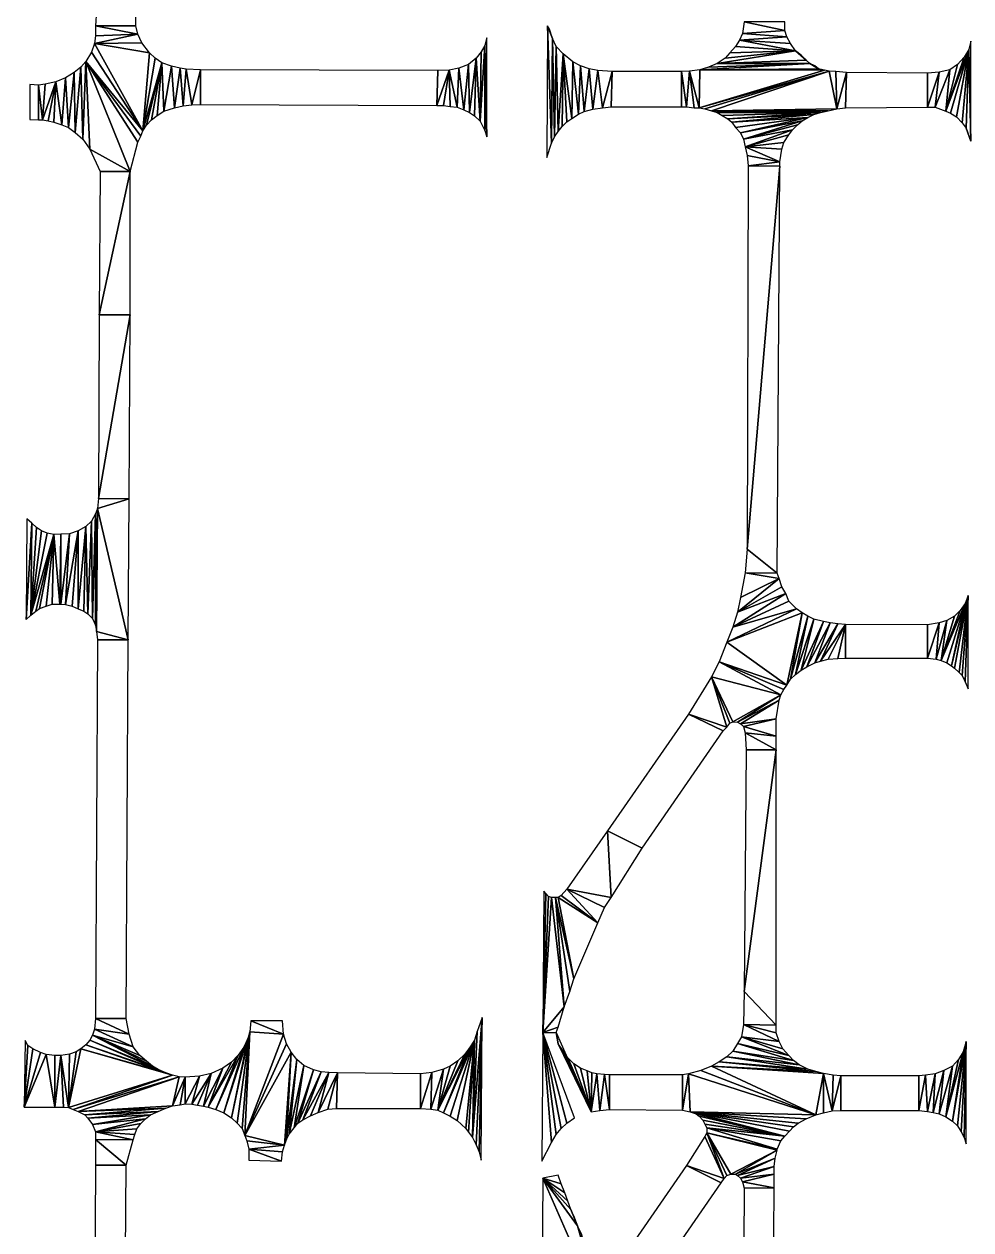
# Model space of a CAD drawing. Extents: x -35426929 to -35396731, y 11996534 to 12011444.
# Drawn here: x -35418037 to -35415303, y 12005703 to 12009183 of the extents above; entities that cross this region are included whole.
import ezdxf

# ---------------------------------------------------------------- set-up
doc = ezdxf.new("R2010")
doc.units = 0

msp = doc.modelspace()

# ---------------------------------------------------------------- linework, layer by layer
at = {"layer": 'mg_to_dxf', "color": 52}
for points in [[(-35417828.23, 12009222.29), (-35417831.02, 12009177.74), (-35417714.09, 12009177.74), (-35417714.09, 12009220.9)], [(-35417708.52, 12009154.08), (-35417708.52, 12009154.08), (-35417831.02, 12009177.74), (-35417831.02, 12009148.51)], [(-35417708.52, 12009154.08), (-35417708.52, 12009154.08), (-35417714.09, 12009177.74), (-35417831.02, 12009177.74)], [(-35416514.15, 12008839.48), (-35416514.15, 12008839.48), (-35416525.29, 12009177.74), (-35416528.07, 12008797.72)], [(-35416511.37, 12009141.55), (-35416511.37, 12009141.55), (-35416525.29, 12009177.74), (-35416514.15, 12008839.48)], [(-35416511.37, 12009141.55), (-35416511.37, 12009141.55), (-35416519.72, 12009168), (-35416525.29, 12009177.74)], [(-35415840.4, 12009163.82), (-35415840.4, 12009163.82), (-35415957.34, 12009188.88), (-35415962.9, 12009155.47)], [(-35415840.4, 12009163.82), (-35415840.4, 12009163.82), (-35415840.4, 12009188.88), (-35415957.34, 12009188.88)], [(-35417833.8, 12009126.24), (-35417833.8, 12009126.24), (-35417708.52, 12009154.08), (-35417831.02, 12009148.51)], [(-35417833.8, 12009126.24), (-35417833.8, 12009126.24), (-35417697.38, 12009129.02), (-35417708.52, 12009154.08)], [(-35416706.25, 12009120.67), (-35416706.25, 12009120.67), (-35416700.68, 12008857.58), (-35416700.68, 12009142.94)], [(-35416505.8, 12008857.58), (-35416505.8, 12008857.58), (-35416511.37, 12009141.55), (-35416514.15, 12008839.48)], [(-35416500.23, 12009117.89), (-35416500.23, 12009117.89), (-35416511.37, 12009141.55), (-35416505.8, 12008857.58)], [(-35415809.78, 12009105.36), (-35415809.78, 12009105.36), (-35415971.26, 12009135.98), (-35415982.39, 12009117.89)], [(-35415834.84, 12009145.73), (-35415834.84, 12009145.73), (-35415962.9, 12009155.47), (-35415971.26, 12009135.98)], [(-35415823.7, 12009126.24), (-35415823.7, 12009126.24), (-35415834.84, 12009145.73), (-35415971.26, 12009135.98)], [(-35415809.78, 12009105.36), (-35415809.78, 12009105.36), (-35415823.7, 12009126.24), (-35415971.26, 12009135.98)], [(-35415834.84, 12009145.73), (-35415834.84, 12009145.73), (-35415840.4, 12009163.82), (-35415962.9, 12009155.47)], [(-35415308.65, 12009109.54), (-35415308.65, 12009109.54), (-35415303.08, 12008845.05), (-35415303.08, 12009133.2)], [(-35417842.15, 12009101.18), (-35417842.15, 12009101.18), (-35417858.86, 12009074.73), (-35417694.6, 12008874.28)], [(-35417842.15, 12009101.18), (-35417842.15, 12009101.18), (-35417694.6, 12008874.28), (-35417833.8, 12009126.24)], [(-35417833.8, 12009126.24), (-35417833.8, 12009126.24), (-35417675.11, 12009099.79), (-35417697.38, 12009129.02)], [(-35417833.8, 12009126.24), (-35417833.8, 12009126.24), (-35417694.6, 12008874.28), (-35417675.11, 12009099.79)], [(-35417675.11, 12009099.79), (-35417675.11, 12009099.79), (-35417694.6, 12008874.28), (-35417658.4, 12009084.48)], [(-35416731.31, 12009084.48), (-35416731.31, 12009084.48), (-35416720.17, 12008902.12), (-35416717.39, 12009102.57)], [(-35416720.17, 12008902.12), (-35416720.17, 12008902.12), (-35416706.25, 12009120.67), (-35416717.39, 12009102.57)], [(-35416720.17, 12008902.12), (-35416720.17, 12008902.12), (-35416706.25, 12008875.67), (-35416706.25, 12009120.67)], [(-35416706.25, 12008875.67), (-35416706.25, 12008875.67), (-35416700.68, 12008857.58), (-35416706.25, 12009120.67)], [(-35416505.8, 12008857.58), (-35416505.8, 12008857.58), (-35416494.66, 12008872.89), (-35416500.23, 12009117.89)], [(-35416480.74, 12009097.01), (-35416480.74, 12009097.01), (-35416500.23, 12009117.89), (-35416494.66, 12008872.89)], [(-35416483.53, 12008886.81), (-35416483.53, 12008886.81), (-35416480.74, 12009097.01), (-35416494.66, 12008872.89)], [(-35416483.53, 12008886.81), (-35416483.53, 12008886.81), (-35416469.6, 12008900.73), (-35416480.74, 12009097.01)], [(-35416455.68, 12008910.47), (-35416455.68, 12008910.47), (-35416452.9, 12009073.34), (-35416480.74, 12009097.01)], [(-35416469.6, 12008900.73), (-35416469.6, 12008900.73), (-35416455.68, 12008910.47), (-35416480.74, 12009097.01)], [(-35416035.29, 12009069.17), (-35416035.29, 12009069.17), (-35415809.78, 12009105.36), (-35416013.02, 12009084.48)], [(-35415779.15, 12009078.91), (-35415779.15, 12009078.91), (-35415809.78, 12009105.36), (-35416035.29, 12009069.17)], [(-35415809.78, 12009105.36), (-35415809.78, 12009105.36), (-35415999.1, 12009099.79), (-35416013.02, 12009084.48)], [(-35415809.78, 12009105.36), (-35415809.78, 12009105.36), (-35415982.39, 12009117.89), (-35415999.1, 12009099.79)], [(-35415779.15, 12009078.91), (-35415779.15, 12009078.91), (-35415793.08, 12009092.83), (-35415809.78, 12009105.36)], [(-35415308.65, 12009109.54), (-35415308.65, 12009109.54), (-35415375.46, 12008931.35), (-35415361.54, 12008925.79)], [(-35415308.65, 12009109.54), (-35415308.65, 12009109.54), (-35415322.57, 12009087.26), (-35415375.46, 12008931.35)], [(-35415308.65, 12009109.54), (-35415308.65, 12009109.54), (-35415361.54, 12008925.79), (-35415344.84, 12008914.65)], [(-35415308.65, 12009109.54), (-35415308.65, 12009109.54), (-35415344.84, 12008914.65), (-35415328.13, 12008897.95)], [(-35415317, 12008882.63), (-35415317, 12008882.63), (-35415308.65, 12009109.54), (-35415328.13, 12008897.95)], [(-35415317, 12008882.63), (-35415317, 12008882.63), (-35415303.08, 12008845.05), (-35415308.65, 12009109.54)], [(-35417867.21, 12008850.62), (-35417867.21, 12008850.62), (-35417858.86, 12009074.73), (-35417872.78, 12009058.03)], [(-35417867.21, 12008850.62), (-35417867.21, 12008850.62), (-35417847.72, 12008821.38), (-35417858.86, 12009074.73)], [(-35417694.6, 12008874.28), (-35417694.6, 12008874.28), (-35417858.86, 12009074.73), (-35417700.16, 12008858.97)], [(-35417858.86, 12009074.73), (-35417858.86, 12009074.73), (-35417708.52, 12008842.26), (-35417700.16, 12008858.97)], [(-35417858.86, 12009074.73), (-35417858.86, 12009074.73), (-35417730.79, 12008757.35), (-35417708.52, 12008842.26)], [(-35417847.72, 12008821.38), (-35417847.72, 12008821.38), (-35417730.79, 12008757.35), (-35417858.86, 12009074.73)], [(-35417658.4, 12009084.48), (-35417658.4, 12009084.48), (-35417694.6, 12008874.28), (-35417638.92, 12009070.56)], [(-35417694.6, 12008874.28), (-35417694.6, 12008874.28), (-35417683.46, 12008890.99), (-35417638.92, 12009070.56)], [(-35417683.46, 12008890.99), (-35417683.46, 12008890.99), (-35417669.54, 12008906.3), (-35417638.92, 12009070.56)], [(-35417669.54, 12008906.3), (-35417669.54, 12008906.3), (-35417652.84, 12008918.83), (-35417638.92, 12009070.56)], [(-35417652.84, 12008918.83), (-35417652.84, 12008918.83), (-35417633.35, 12008931.35), (-35417638.92, 12009070.56)], [(-35417633.35, 12008931.35), (-35417633.35, 12008931.35), (-35417611.07, 12009060.81), (-35417638.92, 12009070.56)], [(-35417633.35, 12008931.35), (-35417633.35, 12008931.35), (-35417602.72, 12008941.1), (-35417611.07, 12009060.81)], [(-35417602.72, 12008941.1), (-35417602.72, 12008941.1), (-35417586.02, 12009055.25), (-35417611.07, 12009060.81)], [(-35416767.5, 12008935.53), (-35416767.5, 12008935.53), (-35416753.58, 12009066.38), (-35416781.42, 12009055.25)], [(-35416767.5, 12008935.53), (-35416767.5, 12008935.53), (-35416750.8, 12008927.18), (-35416753.58, 12009066.38)], [(-35416750.8, 12008927.18), (-35416750.8, 12008927.18), (-35416731.31, 12009084.48), (-35416753.58, 12009066.38)], [(-35416750.8, 12008927.18), (-35416750.8, 12008927.18), (-35416736.88, 12008917.43), (-35416731.31, 12009084.48)], [(-35416736.88, 12008917.43), (-35416736.88, 12008917.43), (-35416720.17, 12008902.12), (-35416731.31, 12009084.48)], [(-35416455.68, 12008910.47), (-35416455.68, 12008910.47), (-35416436.2, 12008923), (-35416452.9, 12009073.34)], [(-35416436.2, 12008923), (-35416436.2, 12008923), (-35416430.63, 12009062.21), (-35416452.9, 12009073.34)], [(-35416436.2, 12008923), (-35416436.2, 12008923), (-35416419.49, 12008929.96), (-35416430.63, 12009062.21)], [(-35416419.49, 12008929.96), (-35416419.49, 12008929.96), (-35416405.57, 12009053.85), (-35416430.63, 12009062.21)], [(-35416085.4, 12009051.07), (-35416085.4, 12009051.07), (-35415768.02, 12009069.17), (-35416060.35, 12009058.03)], [(-35415742.96, 12009053.85), (-35415742.96, 12009053.85), (-35415768.02, 12009069.17), (-35416085.4, 12009051.07)], [(-35415768.02, 12009069.17), (-35415768.02, 12009069.17), (-35416035.29, 12009069.17), (-35416060.35, 12009058.03)], [(-35415768.02, 12009069.17), (-35415768.02, 12009069.17), (-35415779.15, 12009078.91), (-35416035.29, 12009069.17)], [(-35415742.96, 12009053.85), (-35415742.96, 12009053.85), (-35415754.1, 12009062.21), (-35415768.02, 12009069.17)], [(-35415322.57, 12009087.26), (-35415322.57, 12009087.26), (-35415342.06, 12009066.38), (-35415375.46, 12008931.35)], [(-35415342.06, 12009066.38), (-35415342.06, 12009066.38), (-35415364.33, 12009051.07), (-35415375.46, 12008931.35)], [(-35417928.46, 12008892.38), (-35417928.46, 12008892.38), (-35417917.32, 12009027.4), (-35417945.16, 12009016.27)], [(-35417928.46, 12008892.38), (-35417928.46, 12008892.38), (-35417908.97, 12008884.03), (-35417917.32, 12009027.4)], [(-35417908.97, 12008884.03), (-35417908.97, 12008884.03), (-35417892.27, 12009042.72), (-35417917.32, 12009027.4)], [(-35417908.97, 12008884.03), (-35417908.97, 12008884.03), (-35417889.48, 12008870.1), (-35417892.27, 12009042.72)], [(-35417889.48, 12008870.1), (-35417889.48, 12008870.1), (-35417872.78, 12009058.03), (-35417892.27, 12009042.72)], [(-35417889.48, 12008870.1), (-35417889.48, 12008870.1), (-35417867.21, 12008850.62), (-35417872.78, 12009058.03)], [(-35417602.72, 12008941.1), (-35417602.72, 12008941.1), (-35417577.67, 12008946.67), (-35417586.02, 12009055.25)], [(-35417577.67, 12008946.67), (-35417577.67, 12008946.67), (-35417569.31, 12009052.46), (-35417586.02, 12009055.25)], [(-35417577.67, 12008946.67), (-35417577.67, 12008946.67), (-35417552.61, 12008949.45), (-35417569.31, 12009052.46)], [(-35417552.61, 12008949.45), (-35417552.61, 12008949.45), (-35417527.55, 12009051.07), (-35417569.31, 12009052.46)], [(-35417552.61, 12008949.45), (-35417552.61, 12008949.45), (-35417527.55, 12008950.84), (-35417527.55, 12009051.07)], [(-35416842.67, 12009048.29), (-35417527.55, 12009051.07), (-35417527.55, 12008950.84), (-35416845.45, 12008948.06)], [(-35416809.26, 12009049.68), (-35416809.26, 12009049.68), (-35416845.45, 12008948.06), (-35416825.97, 12008948.06)], [(-35416809.26, 12009049.68), (-35416809.26, 12009049.68), (-35416842.67, 12009048.29), (-35416845.45, 12008948.06)], [(-35416806.48, 12008945.27), (-35416806.48, 12008945.27), (-35416809.26, 12009049.68), (-35416825.97, 12008948.06)], [(-35416786.99, 12008942.49), (-35416786.99, 12008942.49), (-35416781.42, 12009055.25), (-35416809.26, 12009049.68)], [(-35416786.99, 12008942.49), (-35416786.99, 12008942.49), (-35416809.26, 12009049.68), (-35416806.48, 12008945.27)], [(-35416786.99, 12008942.49), (-35416786.99, 12008942.49), (-35416767.5, 12008935.53), (-35416781.42, 12009055.25)], [(-35416419.49, 12008929.96), (-35416419.49, 12008929.96), (-35416394.43, 12008936.92), (-35416405.57, 12009053.85)], [(-35416394.43, 12008936.92), (-35416394.43, 12008936.92), (-35416380.51, 12009048.29), (-35416405.57, 12009053.85)], [(-35416394.43, 12008936.92), (-35416394.43, 12008936.92), (-35416366.59, 12008941.1), (-35416380.51, 12009048.29)], [(-35416366.59, 12008941.1), (-35416366.59, 12008941.1), (-35416338.75, 12009045.5), (-35416380.51, 12009048.29)], [(-35416366.59, 12008941.1), (-35416366.59, 12008941.1), (-35416341.54, 12008943.88), (-35416338.75, 12009045.5)], [(-35416138.3, 12009045.5), (-35416338.75, 12009045.5), (-35416341.54, 12008943.88), (-35416138.3, 12008943.88)], [(-35416116.03, 12009046.89), (-35416116.03, 12009046.89), (-35416138.3, 12009045.5), (-35416124.38, 12008943.88)], [(-35416124.38, 12008943.88), (-35416124.38, 12008943.88), (-35416138.3, 12009045.5), (-35416138.3, 12008943.88)], [(-35416102.11, 12008941.1), (-35416102.11, 12008941.1), (-35416116.03, 12009046.89), (-35416124.38, 12008943.88)], [(-35416088.19, 12008941.1), (-35416088.19, 12008941.1), (-35416085.4, 12009051.07), (-35416116.03, 12009046.89)], [(-35416088.19, 12008941.1), (-35416088.19, 12008941.1), (-35416116.03, 12009046.89), (-35416102.11, 12008941.1)], [(-35415726.26, 12009049.68), (-35415726.26, 12009049.68), (-35416085.4, 12009051.07), (-35416088.19, 12008941.1)], [(-35415712.34, 12009046.89), (-35415712.34, 12009046.89), (-35415726.26, 12009049.68), (-35416088.19, 12008941.1)], [(-35415712.34, 12009046.89), (-35415712.34, 12009046.89), (-35416088.19, 12008941.1), (-35416071.48, 12008938.31)], [(-35415726.26, 12009049.68), (-35415726.26, 12009049.68), (-35415742.96, 12009053.85), (-35416085.4, 12009051.07)], [(-35416071.48, 12008938.31), (-35416071.48, 12008938.31), (-35416051.99, 12008932.75), (-35415712.34, 12009046.89)], [(-35416051.99, 12008932.75), (-35416051.99, 12008932.75), (-35415690.06, 12008938.31), (-35415712.34, 12009046.89)], [(-35415712.34, 12009046.89), (-35415712.34, 12009046.89), (-35415690.06, 12008938.31), (-35415692.85, 12009045.5)], [(-35415690.06, 12008938.31), (-35415690.06, 12008938.31), (-35415662.22, 12009042.72), (-35415692.85, 12009045.5)], [(-35415690.06, 12008938.31), (-35415690.06, 12008938.31), (-35415665.01, 12008941.1), (-35415662.22, 12009042.72)], [(-35415665.01, 12008941.1), (-35415428.36, 12008942.49), (-35415428.36, 12009041.33), (-35415662.22, 12009042.72)], [(-35415394.95, 12009044.11), (-35415394.95, 12009044.11), (-35415428.36, 12008942.49), (-35415406.09, 12008942.49)], [(-35415394.95, 12009044.11), (-35415394.95, 12009044.11), (-35415428.36, 12009041.33), (-35415428.36, 12008942.49)], [(-35415364.33, 12009051.07), (-35415364.33, 12009051.07), (-35415406.09, 12008942.49), (-35415375.46, 12008931.35)], [(-35415364.33, 12009051.07), (-35415364.33, 12009051.07), (-35415394.95, 12009044.11), (-35415406.09, 12008942.49)], [(-35417995.28, 12009006.52), (-35418020.33, 12009007.92), (-35418020.33, 12008907.69), (-35417995.28, 12008906.3)], [(-35417975.79, 12009009.31), (-35417975.79, 12009009.31), (-35417995.28, 12009006.52), (-35417984.14, 12008906.3)], [(-35417984.14, 12008906.3), (-35417984.14, 12008906.3), (-35417995.28, 12009006.52), (-35417995.28, 12008906.3)], [(-35417945.16, 12009016.27), (-35417945.16, 12009016.27), (-35417984.14, 12008906.3), (-35417967.44, 12008903.51)], [(-35417945.16, 12009016.27), (-35417945.16, 12009016.27), (-35417975.79, 12009009.31), (-35417984.14, 12008906.3)], [(-35417950.73, 12008899.34), (-35417950.73, 12008899.34), (-35417945.16, 12009016.27), (-35417967.44, 12008903.51)], [(-35417950.73, 12008899.34), (-35417950.73, 12008899.34), (-35417928.46, 12008892.38), (-35417945.16, 12009016.27)], [(-35415715.12, 12008932.75), (-35415715.12, 12008932.75), (-35415690.06, 12008938.31), (-35416051.99, 12008932.75)], [(-35415715.12, 12008932.75), (-35415715.12, 12008932.75), (-35416051.99, 12008932.75), (-35416035.29, 12008927.18)], [(-35415737.39, 12008927.18), (-35415737.39, 12008927.18), (-35415715.12, 12008932.75), (-35416035.29, 12008927.18)], [(-35415737.39, 12008927.18), (-35415737.39, 12008927.18), (-35416035.29, 12008927.18), (-35416021.37, 12008918.83)], [(-35415737.39, 12008927.18), (-35415737.39, 12008927.18), (-35416021.37, 12008918.83), (-35416004.66, 12008909.08)], [(-35415756.88, 12008921.61), (-35415756.88, 12008921.61), (-35415737.39, 12008927.18), (-35416004.66, 12008909.08)], [(-35415756.88, 12008921.61), (-35415756.88, 12008921.61), (-35416004.66, 12008909.08), (-35415993.53, 12008899.34)], [(-35415773.59, 12008913.26), (-35415773.59, 12008913.26), (-35415756.88, 12008921.61), (-35415993.53, 12008899.34)], [(-35415773.59, 12008913.26), (-35415773.59, 12008913.26), (-35415993.53, 12008899.34), (-35415982.39, 12008884.03)], [(-35415773.59, 12008913.26), (-35415773.59, 12008913.26), (-35415982.39, 12008884.03), (-35415968.47, 12008868.71)], [(-35415790.29, 12008903.51), (-35415790.29, 12008903.51), (-35415773.59, 12008913.26), (-35415968.47, 12008868.71)], [(-35415790.29, 12008903.51), (-35415790.29, 12008903.51), (-35415968.47, 12008868.71), (-35415960.12, 12008850.62)], [(-35415804.21, 12008892.38), (-35415804.21, 12008892.38), (-35415790.29, 12008903.51), (-35415960.12, 12008850.62)], [(-35415818.13, 12008877.06), (-35415818.13, 12008877.06), (-35415804.21, 12008892.38), (-35415960.12, 12008850.62)], [(-35415818.13, 12008877.06), (-35415818.13, 12008877.06), (-35415960.12, 12008850.62), (-35415954.55, 12008828.34)], [(-35415818.13, 12008877.06), (-35415818.13, 12008877.06), (-35415954.55, 12008828.34), (-35415829.27, 12008863.14)], [(-35415954.55, 12008828.34), (-35415954.55, 12008828.34), (-35415843.19, 12008840.87), (-35415829.27, 12008863.14)], [(-35415317, 12008882.63), (-35415317, 12008882.63), (-35415311.43, 12008864.54), (-35415303.08, 12008845.05)], [(-35417847.72, 12008821.38), (-35417847.72, 12008821.38), (-35417817.1, 12008757.35), (-35417730.79, 12008757.35)], [(-35415954.55, 12008828.34), (-35415954.55, 12008828.34), (-35415848.76, 12008821.38), (-35415843.19, 12008840.87)], [(-35415954.55, 12008828.34), (-35415954.55, 12008828.34), (-35415854.32, 12008785.19), (-35415848.76, 12008821.38)], [(-35415954.55, 12008828.34), (-35415954.55, 12008828.34), (-35415948.98, 12008803.29), (-35415854.32, 12008785.19)], [(-35415948.98, 12008803.29), (-35415948.98, 12008803.29), (-35415946.2, 12008774.05), (-35415854.32, 12008785.19)], [(-35415854.32, 12008785.19), (-35415854.32, 12008785.19), (-35415946.2, 12008774.05), (-35415854.32, 12008772.66)], [(-35417730.79, 12008757.35), (-35417730.79, 12008757.35), (-35417819.88, 12008343.91), (-35417730.79, 12008343.91)], [(-35417817.1, 12008757.35), (-35417817.1, 12008757.35), (-35417819.88, 12008343.91), (-35417730.79, 12008757.35)], [(-35415948.98, 12007667.39), (-35415948.98, 12007667.39), (-35415854.32, 12008772.66), (-35415946.2, 12008774.05)], [(-35415948.98, 12007667.39), (-35415948.98, 12007667.39), (-35415862.68, 12007597.78), (-35415854.32, 12008772.66)], [(-35417730.79, 12008343.91), (-35417730.79, 12008343.91), (-35417822.66, 12007813.55), (-35417733.57, 12007812.16)], [(-35417730.79, 12008343.91), (-35417730.79, 12008343.91), (-35417819.88, 12008343.91), (-35417822.66, 12007813.55)], [(-35417825.45, 12007784.32), (-35417825.45, 12007784.32), (-35417733.57, 12007812.16), (-35417822.66, 12007813.55)], [(-35417825.45, 12007784.32), (-35417825.45, 12007784.32), (-35417736.36, 12007405.68), (-35417733.57, 12007812.16)], [(-35417831.02, 12007447.44), (-35417831.02, 12007447.44), (-35417825.45, 12007784.32), (-35417831.02, 12007769)], [(-35417831.02, 12007447.44), (-35417831.02, 12007447.44), (-35417828.23, 12007429.35), (-35417825.45, 12007784.32)], [(-35417828.23, 12007429.35), (-35417828.23, 12007429.35), (-35417736.36, 12007405.68), (-35417825.45, 12007784.32)], [(-35418031.47, 12007464.15), (-35418031.47, 12007464.15), (-35418014.77, 12007742.56), (-35418028.69, 12007755.08)], [(-35418017.55, 12007476.68), (-35418017.55, 12007476.68), (-35418014.77, 12007742.56), (-35418031.47, 12007464.15)], [(-35418000.84, 12007730.03), (-35418000.84, 12007730.03), (-35418014.77, 12007742.56), (-35418017.55, 12007476.68)], [(-35417853.29, 12007480.85), (-35417853.29, 12007480.85), (-35417842.15, 12007748.12), (-35417858.86, 12007732.81)], [(-35417853.29, 12007480.85), (-35417853.29, 12007480.85), (-35417839.37, 12007466.93), (-35417842.15, 12007748.12)], [(-35417839.37, 12007466.93), (-35417839.37, 12007466.93), (-35417831.02, 12007769), (-35417842.15, 12007748.12)], [(-35417839.37, 12007466.93), (-35417839.37, 12007466.93), (-35417831.02, 12007447.44), (-35417831.02, 12007769)], [(-35418017.55, 12007476.68), (-35418017.55, 12007476.68), (-35417986.92, 12007720.28), (-35418000.84, 12007730.03)], [(-35418017.55, 12007476.68), (-35418017.55, 12007476.68), (-35417970.22, 12007713.32), (-35417986.92, 12007720.28)], [(-35418017.55, 12007476.68), (-35418017.55, 12007476.68), (-35417950.73, 12007709.15), (-35417970.22, 12007713.32)], [(-35418003.63, 12007487.81), (-35418003.63, 12007487.81), (-35417950.73, 12007709.15), (-35418017.55, 12007476.68)], [(-35418003.63, 12007487.81), (-35418003.63, 12007487.81), (-35417992.49, 12007496.16), (-35417950.73, 12007709.15)], [(-35417992.49, 12007496.16), (-35417992.49, 12007496.16), (-35417973, 12007503.12), (-35417950.73, 12007709.15)], [(-35417973, 12007503.12), (-35417973, 12007503.12), (-35417956.3, 12007508.69), (-35417950.73, 12007709.15)], [(-35417956.3, 12007508.69), (-35417956.3, 12007508.69), (-35417934.03, 12007508.69), (-35417950.73, 12007709.15)], [(-35417950.73, 12007709.15), (-35417950.73, 12007709.15), (-35417934.03, 12007508.69), (-35417931.24, 12007710.54)], [(-35417931.24, 12007508.69), (-35417931.24, 12007508.69), (-35417931.24, 12007710.54), (-35417934.03, 12007508.69)], [(-35417906.19, 12007711.93), (-35417906.19, 12007711.93), (-35417931.24, 12007710.54), (-35417931.24, 12007508.69)], [(-35417917.32, 12007507.3), (-35417917.32, 12007507.3), (-35417906.19, 12007711.93), (-35417931.24, 12007508.69)], [(-35417881.13, 12007720.28), (-35417881.13, 12007720.28), (-35417906.19, 12007711.93), (-35417917.32, 12007507.3)], [(-35417897.83, 12007503.12), (-35417897.83, 12007503.12), (-35417881.13, 12007720.28), (-35417917.32, 12007507.3)], [(-35417897.83, 12007503.12), (-35417897.83, 12007503.12), (-35417881.13, 12007494.77), (-35417881.13, 12007720.28)], [(-35417881.13, 12007494.77), (-35417881.13, 12007494.77), (-35417858.86, 12007732.81), (-35417881.13, 12007720.28)], [(-35417858.86, 12007732.81), (-35417858.86, 12007732.81), (-35417881.13, 12007494.77), (-35417864.43, 12007487.81)], [(-35417864.43, 12007487.81), (-35417864.43, 12007487.81), (-35417853.29, 12007480.85), (-35417858.86, 12007732.81)], [(-35415948.98, 12007667.39), (-35415948.98, 12007667.39), (-35415954.55, 12007599.18), (-35415862.68, 12007597.78)], [(-35415968.47, 12007528.18), (-35415968.47, 12007528.18), (-35415857.11, 12007582.47), (-35415954.55, 12007599.18)], [(-35415954.55, 12007599.18), (-35415954.55, 12007599.18), (-35415857.11, 12007582.47), (-35415862.68, 12007597.78)], [(-35415976.82, 12007485.03), (-35415976.82, 12007485.03), (-35415857.11, 12007582.47), (-35415968.47, 12007528.18)], [(-35415848.76, 12007558.81), (-35415848.76, 12007558.81), (-35415857.11, 12007582.47), (-35415976.82, 12007485.03)], [(-35415990.74, 12007441.88), (-35415990.74, 12007441.88), (-35415837.62, 12007539.32), (-35415976.82, 12007485.03)], [(-35415829.27, 12007517.05), (-35415829.27, 12007517.05), (-35415837.62, 12007539.32), (-35415990.74, 12007441.88)], [(-35415976.82, 12007485.03), (-35415976.82, 12007485.03), (-35415837.62, 12007539.32), (-35415848.76, 12007558.81)], [(-35415311.43, 12007533.75), (-35415311.43, 12007533.75), (-35415358.76, 12007330.51), (-35415350.41, 12007323.55)], [(-35415311.43, 12007533.75), (-35415311.43, 12007533.75), (-35415319.78, 12007510.09), (-35415358.76, 12007330.51)], [(-35415311.43, 12007533.75), (-35415311.43, 12007533.75), (-35415350.41, 12007323.55), (-35415336.49, 12007311.02)], [(-35415311.43, 12007533.75), (-35415311.43, 12007533.75), (-35415336.49, 12007311.02), (-35415328.13, 12007302.67)], [(-35415319.78, 12007284.58), (-35415319.78, 12007284.58), (-35415311.43, 12007533.75), (-35415328.13, 12007302.67)], [(-35415319.78, 12007284.58), (-35415319.78, 12007284.58), (-35415311.43, 12007263.69), (-35415311.43, 12007533.75)], [(-35415807, 12007494.77), (-35415807, 12007494.77), (-35415990.74, 12007441.88), (-35416007.45, 12007398.72)], [(-35415790.29, 12007483.64), (-35415790.29, 12007483.64), (-35415807, 12007494.77), (-35416007.45, 12007398.72)], [(-35415807, 12007494.77), (-35415807, 12007494.77), (-35415829.27, 12007517.05), (-35415990.74, 12007441.88)], [(-35415319.78, 12007510.09), (-35415319.78, 12007510.09), (-35415389.38, 12007345.82), (-35415372.68, 12007338.86)], [(-35415319.78, 12007510.09), (-35415319.78, 12007510.09), (-35415333.7, 12007490.6), (-35415389.38, 12007345.82)], [(-35415319.78, 12007510.09), (-35415319.78, 12007510.09), (-35415372.68, 12007338.86), (-35415358.76, 12007330.51)], [(-35415790.29, 12007483.64), (-35415790.29, 12007483.64), (-35416007.45, 12007398.72), (-35415834.84, 12007274.83)], [(-35415823.7, 12007291.54), (-35415823.7, 12007291.54), (-35415790.29, 12007483.64), (-35415834.84, 12007274.83)], [(-35415773.59, 12007473.89), (-35415773.59, 12007473.89), (-35415790.29, 12007483.64), (-35415823.7, 12007291.54)], [(-35415809.78, 12007305.46), (-35415809.78, 12007305.46), (-35415773.59, 12007473.89), (-35415823.7, 12007291.54)], [(-35415756.88, 12007465.54), (-35415756.88, 12007465.54), (-35415773.59, 12007473.89), (-35415809.78, 12007305.46)], [(-35415793.08, 12007317.98), (-35415793.08, 12007317.98), (-35415756.88, 12007465.54), (-35415809.78, 12007305.46)], [(-35415729.04, 12007458.58), (-35415729.04, 12007458.58), (-35415756.88, 12007465.54), (-35415793.08, 12007317.98)], [(-35415372.68, 12007461.36), (-35415372.68, 12007461.36), (-35415394.95, 12007454.4), (-35415403.3, 12007350)], [(-35415389.38, 12007345.82), (-35415389.38, 12007345.82), (-35415372.68, 12007461.36), (-35415403.3, 12007350)], [(-35415333.7, 12007490.6), (-35415333.7, 12007490.6), (-35415350.41, 12007473.89), (-35415389.38, 12007345.82)], [(-35415350.41, 12007473.89), (-35415350.41, 12007473.89), (-35415372.68, 12007461.36), (-35415389.38, 12007345.82)], [(-35417828.23, 12007429.35), (-35417828.23, 12007429.35), (-35417825.45, 12007405.68), (-35417736.36, 12007405.68)], [(-35415776.37, 12007327.73), (-35415776.37, 12007327.73), (-35415729.04, 12007458.58), (-35415793.08, 12007317.98)], [(-35415709.55, 12007454.4), (-35415709.55, 12007454.4), (-35415729.04, 12007458.58), (-35415776.37, 12007327.73)], [(-35415754.1, 12007338.86), (-35415754.1, 12007338.86), (-35415709.55, 12007454.4), (-35415776.37, 12007327.73)], [(-35415687.28, 12007451.62), (-35415687.28, 12007451.62), (-35415709.55, 12007454.4), (-35415754.1, 12007338.86)], [(-35415737.39, 12007344.43), (-35415737.39, 12007344.43), (-35415687.28, 12007451.62), (-35415754.1, 12007338.86)], [(-35415665.01, 12007450.23), (-35415665.01, 12007450.23), (-35415687.28, 12007451.62), (-35415737.39, 12007344.43)], [(-35415715.12, 12007350), (-35415715.12, 12007350), (-35415665.01, 12007450.23), (-35415737.39, 12007344.43)], [(-35415715.12, 12007350), (-35415715.12, 12007350), (-35415687.28, 12007351.39), (-35415665.01, 12007450.23)], [(-35415665.01, 12007450.23), (-35415665.01, 12007450.23), (-35415687.28, 12007351.39), (-35415665.01, 12007352.79)], [(-35415665.01, 12007352.79), (-35415428.36, 12007352.79), (-35415428.36, 12007448.84), (-35415665.01, 12007450.23)], [(-35415394.95, 12007454.4), (-35415394.95, 12007454.4), (-35415428.36, 12007352.79), (-35415403.3, 12007350)], [(-35415394.95, 12007454.4), (-35415394.95, 12007454.4), (-35415428.36, 12007448.84), (-35415428.36, 12007352.79)], [(-35417825.45, 12007405.68), (-35417831.02, 12006312.93), (-35417741.93, 12006312.93), (-35417736.36, 12007405.68)], [(-35415834.84, 12007274.83), (-35415834.84, 12007274.83), (-35416007.45, 12007398.72), (-35416029.72, 12007341.65)], [(-35416029.72, 12007341.65), (-35416029.72, 12007341.65), (-35416051.99, 12007298.5), (-35415851.54, 12007246.99)], [(-35416029.72, 12007341.65), (-35416029.72, 12007341.65), (-35415851.54, 12007246.99), (-35415843.19, 12007262.3)], [(-35415834.84, 12007274.83), (-35415834.84, 12007274.83), (-35416029.72, 12007341.65), (-35415843.19, 12007262.3)], [(-35416051.99, 12007298.5), (-35416051.99, 12007298.5), (-35416118.81, 12007191.31), (-35416007.45, 12007153.72)], [(-35415999.1, 12007164.86), (-35415999.1, 12007164.86), (-35416051.99, 12007298.5), (-35416007.45, 12007153.72)], [(-35415851.54, 12007246.99), (-35415851.54, 12007246.99), (-35416051.99, 12007298.5), (-35415990.74, 12007169.04)], [(-35415990.74, 12007169.04), (-35415990.74, 12007169.04), (-35416051.99, 12007298.5), (-35415999.1, 12007164.86)], [(-35415976.82, 12007167.64), (-35415976.82, 12007167.64), (-35415851.54, 12007246.99), (-35415990.74, 12007169.04)], [(-35415857.11, 12007231.68), (-35415857.11, 12007231.68), (-35415851.54, 12007246.99), (-35415976.82, 12007167.64)], [(-35415968.47, 12007163.47), (-35415968.47, 12007163.47), (-35415857.11, 12007231.68), (-35415976.82, 12007167.64)], [(-35415865.46, 12007177.39), (-35415865.46, 12007177.39), (-35415857.11, 12007231.68), (-35415968.47, 12007163.47)], [(-35416118.81, 12007191.31), (-35416352.67, 12006854.44), (-35416252.45, 12006804.32), (-35416018.58, 12007142.59)], [(-35416007.45, 12007153.72), (-35416007.45, 12007153.72), (-35416118.81, 12007191.31), (-35416018.58, 12007142.59)], [(-35415960.12, 12007155.12), (-35415960.12, 12007155.12), (-35415865.46, 12007177.39), (-35415968.47, 12007163.47)], [(-35415865.46, 12007127.28), (-35415865.46, 12007127.28), (-35415865.46, 12007177.39), (-35415960.12, 12007155.12)], [(-35415954.55, 12007137.02), (-35415954.55, 12007137.02), (-35415865.46, 12007127.28), (-35415960.12, 12007155.12)], [(-35415954.55, 12007137.02), (-35415954.55, 12007137.02), (-35415865.46, 12007088.3), (-35415865.46, 12007127.28)], [(-35415954.55, 12007137.02), (-35415954.55, 12007137.02), (-35415951.77, 12007088.3), (-35415865.46, 12007088.3)], [(-35415957.34, 12006390.89), (-35415957.34, 12006390.89), (-35415865.46, 12006293.45), (-35415865.46, 12007088.3)], [(-35415957.34, 12006390.89), (-35415957.34, 12006390.89), (-35415865.46, 12007088.3), (-35415951.77, 12007088.3)], [(-35416352.67, 12006854.44), (-35416352.67, 12006854.44), (-35416469.6, 12006686), (-35416341.54, 12006662.33)], [(-35416252.45, 12006804.32), (-35416252.45, 12006804.32), (-35416352.67, 12006854.44), (-35416341.54, 12006662.33)], [(-35416530.85, 12006673.47), (-35416530.85, 12006673.47), (-35416536.42, 12006680.43), (-35416539.21, 12006272.56)], [(-35416530.85, 12006673.47), (-35416530.85, 12006673.47), (-35416539.21, 12006272.56), (-35416522.5, 12006665.12)], [(-35416539.21, 12006272.56), (-35416539.21, 12006272.56), (-35416514.15, 12006662.33), (-35416522.5, 12006665.12)], [(-35416514.15, 12006662.33), (-35416514.15, 12006662.33), (-35416539.21, 12006272.56), (-35416477.96, 12006346.34)], [(-35416514.15, 12006662.33), (-35416514.15, 12006662.33), (-35416477.96, 12006346.34), (-35416503.01, 12006662.33)], [(-35416503.01, 12006662.33), (-35416503.01, 12006662.33), (-35416450.12, 12006427.08), (-35416494.66, 12006662.33)], [(-35416477.96, 12006346.34), (-35416477.96, 12006346.34), (-35416461.25, 12006390.89), (-35416503.01, 12006662.33)], [(-35416503.01, 12006662.33), (-35416503.01, 12006662.33), (-35416461.25, 12006390.89), (-35416450.12, 12006427.08)], [(-35416494.66, 12006662.33), (-35416494.66, 12006662.33), (-35416380.51, 12006588.56), (-35416486.31, 12006667.9)], [(-35416450.12, 12006427.08), (-35416450.12, 12006427.08), (-35416380.51, 12006588.56), (-35416494.66, 12006662.33)], [(-35416380.51, 12006588.56), (-35416380.51, 12006588.56), (-35416469.6, 12006686), (-35416486.31, 12006667.9)], [(-35416341.54, 12006662.33), (-35416341.54, 12006662.33), (-35416469.6, 12006686), (-35416361.03, 12006633.1)], [(-35416380.51, 12006588.56), (-35416380.51, 12006588.56), (-35416361.03, 12006633.1), (-35416469.6, 12006686)], [(-35415957.34, 12006390.89), (-35415957.34, 12006390.89), (-35415960.12, 12006294.84), (-35415865.46, 12006293.45)], [(-35416539.21, 12006272.56), (-35416539.21, 12006272.56), (-35416494.66, 12006287.88), (-35416477.96, 12006346.34)], [(-35417733.57, 12006267), (-35417733.57, 12006267), (-35417831.02, 12006312.93), (-35417833.8, 12006282.31)], [(-35417733.57, 12006267), (-35417733.57, 12006267), (-35417741.93, 12006312.93), (-35417831.02, 12006312.93)], [(-35416714.6, 12006315.72), (-35416714.6, 12006315.72), (-35416728.52, 12006275.35), (-35416742.44, 12005969.1)], [(-35416714.6, 12006315.72), (-35416714.6, 12006315.72), (-35416742.44, 12005969.1), (-35416731.31, 12005948.22)], [(-35416722.96, 12005927.34), (-35416722.96, 12005927.34), (-35416714.6, 12006315.72), (-35416731.31, 12005948.22)], [(-35416722.96, 12005927.34), (-35416722.96, 12005927.34), (-35416717.39, 12005903.68), (-35416714.6, 12006315.72)], [(-35417722.44, 12006230.8), (-35417722.44, 12006230.8), (-35417833.8, 12006282.31), (-35417839.37, 12006264.21)], [(-35417722.44, 12006230.8), (-35417722.44, 12006230.8), (-35417733.57, 12006267), (-35417833.8, 12006282.31)], [(-35417288.12, 12006267), (-35417288.12, 12006267), (-35417382.78, 12006305.97), (-35417385.56, 12006273.96)], [(-35417288.12, 12006267), (-35417288.12, 12006267), (-35417290.91, 12006305.97), (-35417382.78, 12006305.97)], [(-35416539.21, 12006272.56), (-35416539.21, 12006272.56), (-35416500.23, 12006272.56), (-35416494.66, 12006287.88)], [(-35415960.12, 12006294.84), (-35415960.12, 12006294.84), (-35415965.69, 12006260.04), (-35415857.11, 12006246.12)], [(-35415865.46, 12006271.17), (-35415865.46, 12006271.17), (-35415865.46, 12006293.45), (-35415960.12, 12006294.84)], [(-35415865.46, 12006271.17), (-35415865.46, 12006271.17), (-35415960.12, 12006294.84), (-35415857.11, 12006246.12)], [(-35418025.9, 12006234.98), (-35418025.9, 12006234.98), (-35418034.25, 12006248.9), (-35418037.04, 12006056.8)], [(-35417650.05, 12006165.38), (-35417650.05, 12006165.38), (-35417847.72, 12006250.29), (-35417858.86, 12006236.37)], [(-35417666.76, 12006175.12), (-35417666.76, 12006175.12), (-35417839.37, 12006264.21), (-35417847.72, 12006250.29)], [(-35417650.05, 12006165.38), (-35417650.05, 12006165.38), (-35417666.76, 12006175.12), (-35417847.72, 12006250.29)], [(-35417702.95, 12006205.75), (-35417702.95, 12006205.75), (-35417722.44, 12006230.8), (-35417839.37, 12006264.21)], [(-35417683.46, 12006189.04), (-35417683.46, 12006189.04), (-35417702.95, 12006205.75), (-35417839.37, 12006264.21)], [(-35417666.76, 12006175.12), (-35417666.76, 12006175.12), (-35417683.46, 12006189.04), (-35417839.37, 12006264.21)], [(-35417391.13, 12006254.47), (-35417391.13, 12006254.47), (-35417460.73, 12006040.09), (-35417438.46, 12006026.17)], [(-35417391.13, 12006254.47), (-35417391.13, 12006254.47), (-35417402.27, 12006229.41), (-35417460.73, 12006040.09)], [(-35417385.56, 12006273.96), (-35417385.56, 12006273.96), (-35417438.46, 12006026.17), (-35417421.76, 12006010.86)], [(-35417385.56, 12006273.96), (-35417385.56, 12006273.96), (-35417391.13, 12006254.47), (-35417438.46, 12006026.17)], [(-35417385.56, 12006273.96), (-35417385.56, 12006273.96), (-35417421.76, 12006010.86), (-35417407.84, 12005995.55)], [(-35417399.49, 12005974.67), (-35417399.49, 12005974.67), (-35417385.56, 12006273.96), (-35417407.84, 12005995.55)], [(-35417399.49, 12005974.67), (-35417399.49, 12005974.67), (-35417288.12, 12006267), (-35417385.56, 12006273.96)], [(-35417279.77, 12006239.16), (-35417279.77, 12006239.16), (-35417288.12, 12006267), (-35417399.49, 12005974.67)], [(-35416736.88, 12006250.29), (-35416736.88, 12006250.29), (-35416825.97, 12006040.09), (-35416806.48, 12006030.35)], [(-35416736.88, 12006250.29), (-35416736.88, 12006250.29), (-35416750.8, 12006228.02), (-35416825.97, 12006040.09)], [(-35416736.88, 12006250.29), (-35416736.88, 12006250.29), (-35416806.48, 12006030.35), (-35416786.99, 12006017.82)], [(-35416736.88, 12006250.29), (-35416736.88, 12006250.29), (-35416786.99, 12006017.82), (-35416761.93, 12005995.55)], [(-35416736.88, 12006250.29), (-35416736.88, 12006250.29), (-35416761.93, 12005995.55), (-35416753.58, 12005984.41)], [(-35416742.44, 12005969.1), (-35416742.44, 12005969.1), (-35416736.88, 12006250.29), (-35416753.58, 12005984.41)], [(-35416742.44, 12005969.1), (-35416742.44, 12005969.1), (-35416728.52, 12006275.35), (-35416736.88, 12006250.29)], [(-35416539.21, 12006272.56), (-35416539.21, 12006272.56), (-35416541.99, 12005900.89), (-35416514.15, 12005955.18)], [(-35416539.21, 12006272.56), (-35416539.21, 12006272.56), (-35416514.15, 12005955.18), (-35416500.23, 12005977.45)], [(-35416539.21, 12006272.56), (-35416539.21, 12006272.56), (-35416500.23, 12005977.45), (-35416486.31, 12005995.55)], [(-35416469.6, 12006010.86), (-35416469.6, 12006010.86), (-35416447.33, 12006026.17), (-35416539.21, 12006272.56)], [(-35416469.6, 12006010.86), (-35416469.6, 12006010.86), (-35416539.21, 12006272.56), (-35416486.31, 12005995.55)], [(-35416494.66, 12006239.16), (-35416494.66, 12006239.16), (-35416497.45, 12006257.25), (-35416500.23, 12006272.56)], [(-35416494.66, 12006239.16), (-35416494.66, 12006239.16), (-35416500.23, 12006272.56), (-35416400, 12006042.88)], [(-35415965.69, 12006260.04), (-35415965.69, 12006260.04), (-35415976.82, 12006240.55), (-35415829.27, 12006205.75)], [(-35415857.11, 12006246.12), (-35415857.11, 12006246.12), (-35415965.69, 12006260.04), (-35415845.97, 12006225.24)], [(-35415845.97, 12006225.24), (-35415845.97, 12006225.24), (-35415965.69, 12006260.04), (-35415829.27, 12006205.75)], [(-35415317, 12006246.12), (-35415317, 12006246.12), (-35415355.98, 12006016.43), (-35415342.06, 12006002.51)], [(-35415317, 12006246.12), (-35415317, 12006246.12), (-35415325.35, 12006216.88), (-35415355.98, 12006016.43)], [(-35415317, 12006246.12), (-35415317, 12006246.12), (-35415342.06, 12006002.51), (-35415330.92, 12005985.81)], [(-35415322.57, 12005969.1), (-35415322.57, 12005969.1), (-35415317, 12006246.12), (-35415330.92, 12005985.81)], [(-35415322.57, 12005969.1), (-35415322.57, 12005969.1), (-35415317, 12005951), (-35415317, 12006246.12)], [(-35418025.9, 12006234.98), (-35418025.9, 12006234.98), (-35418037.04, 12006056.8), (-35418011.98, 12006225.24)], [(-35418037.04, 12006056.8), (-35418037.04, 12006056.8), (-35417989.71, 12006214.1), (-35418011.98, 12006225.24)], [(-35418037.04, 12006056.8), (-35418037.04, 12006056.8), (-35417973, 12006208.53), (-35417989.71, 12006214.1)], [(-35418037.04, 12006056.8), (-35418037.04, 12006056.8), (-35417947.95, 12006056.8), (-35417973, 12006208.53)], [(-35417973, 12006208.53), (-35417973, 12006208.53), (-35417947.95, 12006056.8), (-35417947.95, 12006205.75)], [(-35417908.97, 12006055.41), (-35417908.97, 12006055.41), (-35417906.19, 12006209.92), (-35417931.24, 12006205.75)], [(-35417908.97, 12006055.41), (-35417908.97, 12006055.41), (-35417872.78, 12006225.24), (-35417886.7, 12006216.88)], [(-35417608.29, 12006148.67), (-35417608.29, 12006148.67), (-35417872.78, 12006225.24), (-35417908.97, 12006055.41)], [(-35417908.97, 12006055.41), (-35417908.97, 12006055.41), (-35417886.7, 12006216.88), (-35417906.19, 12006209.92)], [(-35417627.78, 12006155.63), (-35417627.78, 12006155.63), (-35417858.86, 12006236.37), (-35417872.78, 12006225.24)], [(-35417608.29, 12006148.67), (-35417608.29, 12006148.67), (-35417627.78, 12006155.63), (-35417872.78, 12006225.24)], [(-35417627.78, 12006155.63), (-35417627.78, 12006155.63), (-35417650.05, 12006165.38), (-35417858.86, 12006236.37)], [(-35417418.97, 12006207.14), (-35417418.97, 12006207.14), (-35417505.28, 12006056.8), (-35417483.01, 12006049.84)], [(-35417418.97, 12006207.14), (-35417418.97, 12006207.14), (-35417438.46, 12006186.26), (-35417505.28, 12006056.8)], [(-35417402.27, 12006229.41), (-35417402.27, 12006229.41), (-35417483.01, 12006049.84), (-35417460.73, 12006040.09)], [(-35417402.27, 12006229.41), (-35417402.27, 12006229.41), (-35417418.97, 12006207.14), (-35417483.01, 12006049.84)], [(-35417265.85, 12006215.49), (-35417265.85, 12006215.49), (-35417279.77, 12006239.16), (-35417399.49, 12005974.67)], [(-35417265.85, 12006215.49), (-35417265.85, 12006215.49), (-35417399.49, 12005974.67), (-35417285.34, 12005946.83)], [(-35417279.77, 12005963.53), (-35417279.77, 12005963.53), (-35417265.85, 12006215.49), (-35417285.34, 12005946.83)], [(-35417249.15, 12006194.61), (-35417249.15, 12006194.61), (-35417265.85, 12006215.49), (-35417279.77, 12005963.53)], [(-35416750.8, 12006228.02), (-35416750.8, 12006228.02), (-35416842.67, 12006048.45), (-35416825.97, 12006040.09)], [(-35416750.8, 12006228.02), (-35416750.8, 12006228.02), (-35416764.72, 12006209.92), (-35416842.67, 12006048.45)], [(-35416764.72, 12006209.92), (-35416764.72, 12006209.92), (-35416784.2, 12006190.43), (-35416842.67, 12006048.45)], [(-35416400, 12006042.88), (-35416400, 12006042.88), (-35416480.74, 12006219.67), (-35416494.66, 12006239.16)], [(-35416400, 12006042.88), (-35416400, 12006042.88), (-35416466.82, 12006198.79), (-35416480.74, 12006219.67)], [(-35415990.74, 12006218.28), (-35415990.74, 12006218.28), (-35416007.45, 12006201.57), (-35415798.64, 12006179.3)], [(-35415976.82, 12006240.55), (-35415976.82, 12006240.55), (-35415990.74, 12006218.28), (-35415815.35, 12006191.83)], [(-35415815.35, 12006191.83), (-35415815.35, 12006191.83), (-35415990.74, 12006218.28), (-35415798.64, 12006179.3)], [(-35415829.27, 12006205.75), (-35415829.27, 12006205.75), (-35415976.82, 12006240.55), (-35415815.35, 12006191.83)], [(-35415325.35, 12006216.88), (-35415325.35, 12006216.88), (-35415375.46, 12006028.96), (-35415355.98, 12006016.43)], [(-35415325.35, 12006216.88), (-35415325.35, 12006216.88), (-35415339.27, 12006194.61), (-35415375.46, 12006028.96)], [(-35417931.24, 12006205.75), (-35417931.24, 12006205.75), (-35417947.95, 12006056.8), (-35417922.89, 12006056.8)], [(-35417931.24, 12006205.75), (-35417931.24, 12006205.75), (-35417947.95, 12006205.75), (-35417947.95, 12006056.8)], [(-35417908.97, 12006055.41), (-35417908.97, 12006055.41), (-35417931.24, 12006205.75), (-35417922.89, 12006056.8)], [(-35417438.46, 12006186.26), (-35417438.46, 12006186.26), (-35417463.52, 12006169.55), (-35417505.28, 12006056.8)], [(-35417271.42, 12005978.85), (-35417271.42, 12005978.85), (-35417249.15, 12006194.61), (-35417279.77, 12005963.53)], [(-35417229.66, 12006176.51), (-35417229.66, 12006176.51), (-35417249.15, 12006194.61), (-35417271.42, 12005978.85)], [(-35417257.5, 12005996.94), (-35417257.5, 12005996.94), (-35417229.66, 12006176.51), (-35417271.42, 12005978.85)], [(-35417201.82, 12006163.99), (-35417201.82, 12006163.99), (-35417229.66, 12006176.51), (-35417257.5, 12005996.94)], [(-35416784.2, 12006190.43), (-35416784.2, 12006190.43), (-35416806.48, 12006175.12), (-35416842.67, 12006048.45)], [(-35416806.48, 12006175.12), (-35416806.48, 12006175.12), (-35416825.97, 12006166.77), (-35416842.67, 12006048.45)], [(-35416400, 12006042.88), (-35416400, 12006042.88), (-35416450.12, 12006182.08), (-35416466.82, 12006198.79)], [(-35416400, 12006042.88), (-35416400, 12006042.88), (-35416430.63, 12006169.55), (-35416450.12, 12006182.08)], [(-35416051.99, 12006175.12), (-35416051.99, 12006175.12), (-35416082.62, 12006162.59), (-35415751.31, 12006034.53)], [(-35416029.72, 12006187.65), (-35416029.72, 12006187.65), (-35416051.99, 12006175.12), (-35415751.31, 12006159.81)], [(-35416051.99, 12006175.12), (-35416051.99, 12006175.12), (-35415751.31, 12006034.53), (-35415729.04, 12006154.24)], [(-35415751.31, 12006159.81), (-35415751.31, 12006159.81), (-35416051.99, 12006175.12), (-35415729.04, 12006154.24)], [(-35416007.45, 12006201.57), (-35416007.45, 12006201.57), (-35416029.72, 12006187.65), (-35415773.59, 12006166.77)], [(-35415773.59, 12006166.77), (-35415773.59, 12006166.77), (-35416029.72, 12006187.65), (-35415751.31, 12006159.81)], [(-35415798.64, 12006179.3), (-35415798.64, 12006179.3), (-35416007.45, 12006201.57), (-35415773.59, 12006166.77)], [(-35415355.98, 12006175.12), (-35415355.98, 12006175.12), (-35415381.03, 12006162.59), (-35415394.95, 12006037.31)], [(-35415355.98, 12006175.12), (-35415355.98, 12006175.12), (-35415394.95, 12006037.31), (-35415375.46, 12006028.96)], [(-35415339.27, 12006194.61), (-35415339.27, 12006194.61), (-35415355.98, 12006175.12), (-35415375.46, 12006028.96)], [(-35417895.05, 12006049.84), (-35417895.05, 12006049.84), (-35417608.29, 12006148.67), (-35417908.97, 12006055.41)], [(-35417588.8, 12006144.5), (-35417588.8, 12006144.5), (-35417608.29, 12006148.67), (-35417895.05, 12006049.84)], [(-35417895.05, 12006049.84), (-35417895.05, 12006049.84), (-35417881.13, 12006044.27), (-35417588.8, 12006144.5)], [(-35417881.13, 12006044.27), (-35417881.13, 12006044.27), (-35417608.29, 12006060.98), (-35417588.8, 12006144.5)], [(-35417588.8, 12006144.5), (-35417588.8, 12006144.5), (-35417608.29, 12006060.98), (-35417572.1, 12006143.11)], [(-35417608.29, 12006060.98), (-35417608.29, 12006060.98), (-35417586.02, 12006063.76), (-35417572.1, 12006143.11)], [(-35417572.1, 12006143.11), (-35417572.1, 12006143.11), (-35417586.02, 12006063.76), (-35417572.1, 12006066.54)], [(-35417530.34, 12006145.89), (-35417530.34, 12006145.89), (-35417572.1, 12006066.54), (-35417552.61, 12006065.15)], [(-35417530.34, 12006145.89), (-35417530.34, 12006145.89), (-35417572.1, 12006143.11), (-35417572.1, 12006066.54)], [(-35417496.93, 12006154.24), (-35417496.93, 12006154.24), (-35417552.61, 12006065.15), (-35417535.9, 12006062.37)], [(-35417496.93, 12006154.24), (-35417496.93, 12006154.24), (-35417530.34, 12006145.89), (-35417552.61, 12006065.15)], [(-35417519.2, 12006059.58), (-35417519.2, 12006059.58), (-35417496.93, 12006154.24), (-35417535.9, 12006062.37)], [(-35417463.52, 12006169.55), (-35417463.52, 12006169.55), (-35417496.93, 12006154.24), (-35417519.2, 12006059.58)], [(-35417505.28, 12006056.8), (-35417505.28, 12006056.8), (-35417463.52, 12006169.55), (-35417519.2, 12006059.58)], [(-35417246.36, 12006010.86), (-35417246.36, 12006010.86), (-35417201.82, 12006163.99), (-35417257.5, 12005996.94)], [(-35417179.54, 12006158.42), (-35417179.54, 12006158.42), (-35417201.82, 12006163.99), (-35417246.36, 12006010.86)], [(-35417232.44, 12006020.61), (-35417232.44, 12006020.61), (-35417179.54, 12006158.42), (-35417246.36, 12006010.86)], [(-35417157.27, 12006157.03), (-35417157.27, 12006157.03), (-35417179.54, 12006158.42), (-35417232.44, 12006020.61)], [(-35417210.17, 12006031.74), (-35417210.17, 12006031.74), (-35417157.27, 12006157.03), (-35417232.44, 12006020.61)], [(-35417187.9, 12006041.49), (-35417187.9, 12006041.49), (-35417157.27, 12006157.03), (-35417210.17, 12006031.74)], [(-35417132.21, 12006155.63), (-35417132.21, 12006155.63), (-35417157.27, 12006157.03), (-35417187.9, 12006041.49)], [(-35417160.05, 12006051.23), (-35417160.05, 12006051.23), (-35417132.21, 12006155.63), (-35417187.9, 12006041.49)], [(-35417160.05, 12006051.23), (-35417160.05, 12006051.23), (-35417135, 12006052.62), (-35417132.21, 12006155.63)], [(-35417135, 12006052.62), (-35416892.78, 12006052.62), (-35416892.78, 12006152.85), (-35417132.21, 12006155.63)], [(-35416859.37, 12006157.03), (-35416859.37, 12006157.03), (-35416892.78, 12006052.62), (-35416862.16, 12006051.23)], [(-35416859.37, 12006157.03), (-35416859.37, 12006157.03), (-35416892.78, 12006152.85), (-35416892.78, 12006052.62)], [(-35416825.97, 12006166.77), (-35416825.97, 12006166.77), (-35416862.16, 12006051.23), (-35416842.67, 12006048.45)], [(-35416825.97, 12006166.77), (-35416825.97, 12006166.77), (-35416859.37, 12006157.03), (-35416862.16, 12006051.23)], [(-35416400, 12006042.88), (-35416400, 12006042.88), (-35416411.14, 12006161.2), (-35416430.63, 12006169.55)], [(-35416400, 12006042.88), (-35416400, 12006042.88), (-35416397.22, 12006155.63), (-35416411.14, 12006161.2)], [(-35416400, 12006042.88), (-35416400, 12006042.88), (-35416383.3, 12006152.85), (-35416397.22, 12006155.63)], [(-35416400, 12006042.88), (-35416400, 12006042.88), (-35416374.95, 12006047.05), (-35416383.3, 12006152.85)], [(-35416383.3, 12006152.85), (-35416383.3, 12006152.85), (-35416374.95, 12006047.05), (-35416361.03, 12006151.46)], [(-35416374.95, 12006047.05), (-35416374.95, 12006047.05), (-35416347.11, 12006049.84), (-35416361.03, 12006151.46)], [(-35416361.03, 12006151.46), (-35416361.03, 12006151.46), (-35416347.11, 12006049.84), (-35416347.11, 12006150.07)], [(-35416347.11, 12006049.84), (-35416135.52, 12006048.45), (-35416135.52, 12006150.07), (-35416347.11, 12006150.07)], [(-35416118.81, 12006152.85), (-35416118.81, 12006152.85), (-35416135.52, 12006048.45), (-35416113.24, 12006042.88)], [(-35416118.81, 12006152.85), (-35416118.81, 12006152.85), (-35416135.52, 12006150.07), (-35416135.52, 12006048.45)], [(-35416082.62, 12006162.59), (-35416082.62, 12006162.59), (-35416118.81, 12006152.85), (-35415751.31, 12006034.53)], [(-35415751.31, 12006034.53), (-35415751.31, 12006034.53), (-35416118.81, 12006152.85), (-35416113.24, 12006042.88)], [(-35415729.04, 12006154.24), (-35415729.04, 12006154.24), (-35415751.31, 12006034.53), (-35415729.04, 12006040.09)], [(-35415729.04, 12006154.24), (-35415729.04, 12006154.24), (-35415703.98, 12006045.66), (-35415701.2, 12006148.67)], [(-35415729.04, 12006154.24), (-35415729.04, 12006154.24), (-35415729.04, 12006040.09), (-35415703.98, 12006045.66)], [(-35415703.98, 12006045.66), (-35415703.98, 12006045.66), (-35415678.93, 12006147.28), (-35415701.2, 12006148.67)], [(-35415703.98, 12006045.66), (-35415703.98, 12006045.66), (-35415678.93, 12006047.05), (-35415678.93, 12006147.28)], [(-35415678.93, 12006047.05), (-35415453.42, 12006047.05), (-35415453.42, 12006147.28), (-35415678.93, 12006147.28)], [(-35415433.93, 12006148.67), (-35415433.93, 12006148.67), (-35415453.42, 12006047.05), (-35415428.36, 12006044.27)], [(-35415433.93, 12006148.67), (-35415433.93, 12006148.67), (-35415453.42, 12006147.28), (-35415453.42, 12006047.05)], [(-35415406.09, 12006152.85), (-35415406.09, 12006152.85), (-35415433.93, 12006148.67), (-35415428.36, 12006044.27)], [(-35415406.09, 12006152.85), (-35415406.09, 12006152.85), (-35415428.36, 12006044.27), (-35415411.66, 12006041.49)], [(-35415381.03, 12006162.59), (-35415381.03, 12006162.59), (-35415406.09, 12006152.85), (-35415411.66, 12006041.49)], [(-35415394.95, 12006037.31), (-35415394.95, 12006037.31), (-35415381.03, 12006162.59), (-35415411.66, 12006041.49)], [(-35417627.78, 12006054.02), (-35417627.78, 12006054.02), (-35417608.29, 12006060.98), (-35417881.13, 12006044.27)], [(-35417627.78, 12006054.02), (-35417627.78, 12006054.02), (-35417881.13, 12006044.27), (-35417861.64, 12006034.53)], [(-35417650.05, 12006044.27), (-35417650.05, 12006044.27), (-35417627.78, 12006054.02), (-35417861.64, 12006034.53)], [(-35417650.05, 12006044.27), (-35417650.05, 12006044.27), (-35417861.64, 12006034.53), (-35417853.29, 12006024.78)], [(-35417672.32, 12006034.53), (-35417672.32, 12006034.53), (-35417650.05, 12006044.27), (-35417853.29, 12006024.78)], [(-35417672.32, 12006034.53), (-35417672.32, 12006034.53), (-35417853.29, 12006024.78), (-35417839.37, 12006006.69)], [(-35417686.24, 12006023.39), (-35417686.24, 12006023.39), (-35417672.32, 12006034.53), (-35417839.37, 12006006.69)], [(-35416113.24, 12006042.88), (-35416113.24, 12006042.88), (-35415826.48, 12005987.2), (-35415815.35, 12005999.73)], [(-35416113.24, 12006042.88), (-35416113.24, 12006042.88), (-35415840.4, 12005973.28), (-35415826.48, 12005987.2)], [(-35416113.24, 12006042.88), (-35416113.24, 12006042.88), (-35415815.35, 12005999.73), (-35415801.43, 12006010.86)], [(-35416113.24, 12006042.88), (-35416113.24, 12006042.88), (-35415801.43, 12006010.86), (-35415779.15, 12006023.39)], [(-35416113.24, 12006042.88), (-35416113.24, 12006042.88), (-35416096.54, 12006037.31), (-35415840.4, 12005973.28)], [(-35415751.31, 12006034.53), (-35415751.31, 12006034.53), (-35416113.24, 12006042.88), (-35415779.15, 12006023.39)], [(-35416096.54, 12006037.31), (-35416096.54, 12006037.31), (-35416088.19, 12006030.35), (-35415840.4, 12005973.28)], [(-35417686.24, 12006023.39), (-35417686.24, 12006023.39), (-35417839.37, 12006006.69), (-35417831.02, 12005985.81)], [(-35417700.16, 12006009.47), (-35417700.16, 12006009.47), (-35417686.24, 12006023.39), (-35417831.02, 12005985.81)], [(-35417700.16, 12006009.47), (-35417700.16, 12006009.47), (-35417831.02, 12005985.81), (-35417711.3, 12005994.16)], [(-35416088.19, 12006030.35), (-35416088.19, 12006030.35), (-35416077.05, 12006019.21), (-35415840.4, 12005973.28)], [(-35416077.05, 12006019.21), (-35416077.05, 12006019.21), (-35416071.48, 12006008.08), (-35415840.4, 12005973.28)], [(-35415840.4, 12005973.28), (-35415840.4, 12005973.28), (-35416071.48, 12006008.08), (-35416065.91, 12005996.94)], [(-35417711.3, 12005994.16), (-35417711.3, 12005994.16), (-35417831.02, 12005985.81), (-35417716.87, 12005977.45)], [(-35417831.02, 12005985.81), (-35417831.02, 12005985.81), (-35417722.44, 12005962.14), (-35417716.87, 12005977.45)], [(-35417831.02, 12005985.81), (-35417831.02, 12005985.81), (-35417831.02, 12005963.53), (-35417722.44, 12005962.14)], [(-35417831.02, 12005963.53), (-35417831.02, 12005963.53), (-35417741.93, 12005889.75), (-35417722.44, 12005962.14)], [(-35417831.02, 12005963.53), (-35417831.02, 12005963.53), (-35417831.02, 12005889.75), (-35417741.93, 12005889.75)], [(-35417285.34, 12005946.83), (-35417285.34, 12005946.83), (-35417399.49, 12005974.67), (-35417393.92, 12005959.36)], [(-35416071.48, 12005971.88), (-35416071.48, 12005971.88), (-35416124.38, 12005888.36), (-35416015.8, 12005850.78)], [(-35416065.91, 12005983.02), (-35416065.91, 12005983.02), (-35416071.48, 12005971.88), (-35416015.8, 12005850.78)], [(-35416065.91, 12005996.94), (-35416065.91, 12005996.94), (-35415862.68, 12005935.69), (-35415851.54, 12005959.36)], [(-35416065.91, 12005996.94), (-35416065.91, 12005996.94), (-35416065.91, 12005983.02), (-35415862.68, 12005935.69)], [(-35415840.4, 12005973.28), (-35415840.4, 12005973.28), (-35416065.91, 12005996.94), (-35415851.54, 12005959.36)], [(-35416065.91, 12005983.02), (-35416065.91, 12005983.02), (-35416015.8, 12005850.78), (-35416007.45, 12005859.13)], [(-35415996.31, 12005863.31), (-35415996.31, 12005863.31), (-35416065.91, 12005983.02), (-35416007.45, 12005859.13)], [(-35415862.68, 12005932.91), (-35415862.68, 12005932.91), (-35416065.91, 12005983.02), (-35415996.31, 12005863.31)], [(-35415862.68, 12005932.91), (-35415862.68, 12005932.91), (-35415862.68, 12005935.69), (-35416065.91, 12005983.02)], [(-35417285.34, 12005946.83), (-35417285.34, 12005946.83), (-35417393.92, 12005959.36), (-35417388.35, 12005935.69)], [(-35417285.34, 12005946.83), (-35417285.34, 12005946.83), (-35417388.35, 12005935.69), (-35417290.91, 12005927.34)], [(-35417388.35, 12005935.69), (-35417388.35, 12005935.69), (-35417293.69, 12005900.89), (-35417290.91, 12005927.34)], [(-35417388.35, 12005935.69), (-35417388.35, 12005935.69), (-35417388.35, 12005903.68), (-35417293.69, 12005900.89)], [(-35415982.39, 12005863.31), (-35415982.39, 12005863.31), (-35415862.68, 12005932.91), (-35415996.31, 12005863.31)], [(-35415868.25, 12005909.24), (-35415868.25, 12005909.24), (-35415862.68, 12005932.91), (-35415982.39, 12005863.31)], [(-35415976.82, 12005859.13), (-35415976.82, 12005859.13), (-35415868.25, 12005909.24), (-35415982.39, 12005863.31)], [(-35415871.03, 12005885.58), (-35415871.03, 12005885.58), (-35415868.25, 12005909.24), (-35415976.82, 12005859.13)], [(-35417750.28, 12004852.69), (-35417741.93, 12005889.75), (-35417831.02, 12005889.75), (-35417836.58, 12004852.69)], [(-35416486.31, 12005835.47), (-35416486.31, 12005835.47), (-35416494.66, 12005860.52), (-35416539.21, 12005852.17)], [(-35416124.38, 12005888.36), (-35416349.89, 12005562.63), (-35416249.66, 12005512.51), (-35416024.15, 12005838.25)], [(-35416015.8, 12005850.78), (-35416015.8, 12005850.78), (-35416124.38, 12005888.36), (-35416024.15, 12005838.25)], [(-35415968.47, 12005852.17), (-35415968.47, 12005852.17), (-35415871.03, 12005885.58), (-35415976.82, 12005859.13)], [(-35415871.03, 12005863.31), (-35415871.03, 12005863.31), (-35415871.03, 12005885.58), (-35415968.47, 12005852.17)], [(-35415962.9, 12005841.03), (-35415962.9, 12005841.03), (-35415871.03, 12005863.31), (-35415968.47, 12005852.17)], [(-35415962.9, 12005841.03), (-35415962.9, 12005841.03), (-35415871.03, 12005824.33), (-35415871.03, 12005863.31)], [(-35416363.81, 12005451.26), (-35416363.81, 12005451.26), (-35416539.21, 12005852.17), (-35416541.99, 12005452.66)], [(-35416486.31, 12005835.47), (-35416486.31, 12005835.47), (-35416539.21, 12005852.17), (-35416475.17, 12005809.02)], [(-35416539.21, 12005852.17), (-35416539.21, 12005852.17), (-35416466.82, 12005785.35), (-35416475.17, 12005809.02)], [(-35416438.98, 12005714.36), (-35416438.98, 12005714.36), (-35416539.21, 12005852.17), (-35416363.81, 12005451.26)], [(-35416458.47, 12005761.69), (-35416458.47, 12005761.69), (-35416466.82, 12005785.35), (-35416539.21, 12005852.17)], [(-35416438.98, 12005714.36), (-35416438.98, 12005714.36), (-35416458.47, 12005761.69), (-35416539.21, 12005852.17)], [(-35415962.9, 12005841.03), (-35415962.9, 12005841.03), (-35415957.34, 12005822.94), (-35415871.03, 12005824.33)], [(-35415957.34, 12005822.94), (-35415962.9, 12005016.95), (-35415876.6, 12005015.56), (-35415871.03, 12005824.33)], [(-35416438.98, 12005714.36), (-35416438.98, 12005714.36), (-35416447.33, 12005738.02), (-35416458.47, 12005761.69)], [(-35416427.84, 12005690.69), (-35416427.84, 12005690.69), (-35416438.98, 12005714.36), (-35416363.81, 12005451.26)]]:
    msp.add_3dface(points, dxfattribs=at)

doc.saveas('drawing.dxf')
